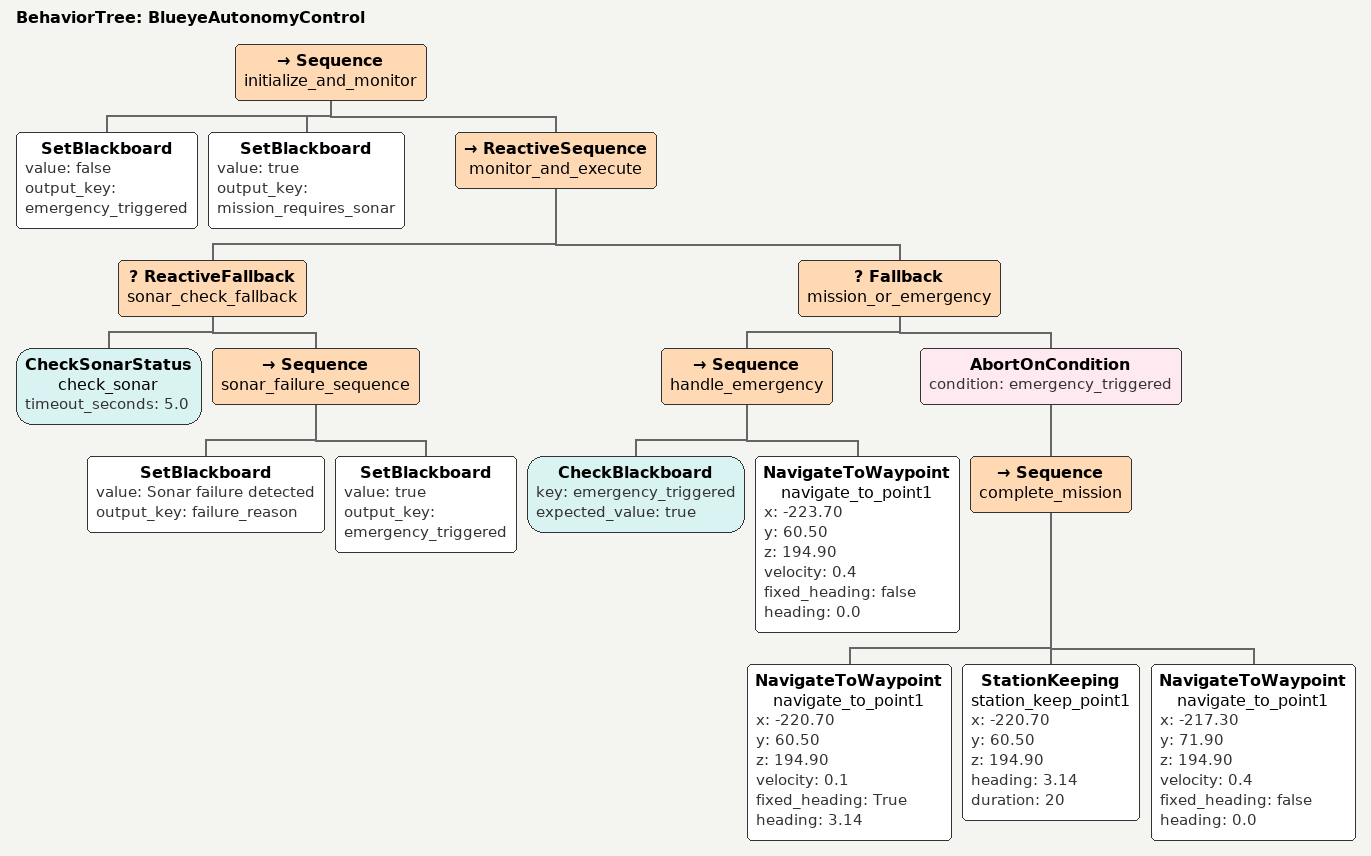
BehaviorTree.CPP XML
<?xml version="1.0" encoding="UTF-8"?>
<root BTCPP_format="4"
      main_tree_to_execute="BlueyeAutonomyControl">
  <include path="UnDocking.xml"/>

  <include path="Transit_1.xml"/>

  <include path="Homing.xml"/>

  <include path="Docking.xml"/>

  <BehaviorTree ID="BlueyeAutonomyControl">
    <Sequence name="initialize_and_monitor">
      <SetBlackboard value="false"
                     output_key="emergency_triggered"/>
      <SetBlackboard value="true"
                     output_key="mission_requires_sonar"/>
      <ReactiveSequence name="monitor_and_execute">
        <ReactiveFallback name="sonar_check_fallback">
          <CheckSonarStatus name="check_sonar"
                            timeout_seconds="5.0"/>
          <Sequence name="sonar_failure_sequence">
            <SetBlackboard value="Sonar failure detected"
                           output_key="failure_reason"/>
            <SetBlackboard value="true"
                           output_key="emergency_triggered"/>
          </Sequence>
        </ReactiveFallback>
        <Fallback name="mission_or_emergency">
          <Sequence name="handle_emergency">
            <CheckBlackboard key="emergency_triggered"
                             expected_value="true"/>
            <NavigateToWaypoint name="navigate_to_point1"
                                x="-223.70"
                                y="60.50"
                                z="194.90"
                                velocity="0.4"
                                fixed_heading="false"
                                heading="0.0"/>
          </Sequence>
          <AbortOnCondition condition="emergency_triggered">
            <Sequence name="complete_mission">
              <NavigateToWaypoint name="navigate_to_point1"
                                  x="-220.70"
                                  y="60.50"
                                  z="194.90"
                                  velocity="0.1"
                                  fixed_heading="True"
                                  heading="3.14"/>
              <StationKeeping name="station_keep_point1"
                              x="-220.70"
                              y="60.50"
                              z="194.90"
                              heading="3.14"
                              duration="20"/>
              <NavigateToWaypoint name="navigate_to_point1"
                                  x="-217.30"
                                  y="71.90"
                                  z="194.90"
                                  velocity="0.4"
                                  fixed_heading="false"
                                  heading="0.0"/>
            </Sequence>
          </AbortOnCondition>
        </Fallback>
      </ReactiveSequence>
    </Sequence>
  </BehaviorTree>

</root>
